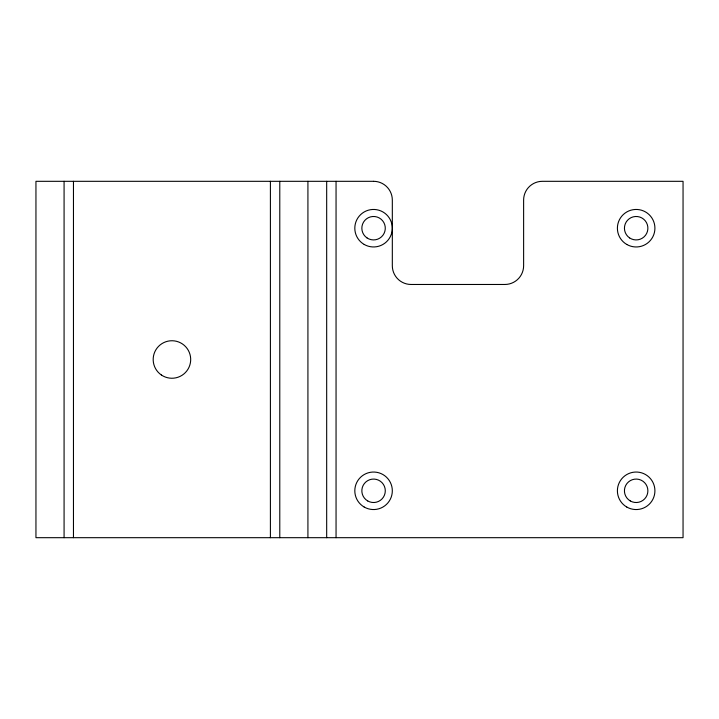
<?xml version="1.0" encoding="UTF-8"?>
<svg xmlns="http://www.w3.org/2000/svg" width="719" height="719" viewBox="0 0 719 719"><rect width="100%" height="100%" fill="white"/><g stroke="black" fill="none" stroke-linecap="round" stroke-linejoin="round"><path stroke-width="1.08" d="M336.052 181.314L336.052 537.686M326.678 181.314L326.678 537.686M307.921 181.314L307.921 537.686M279.781 181.314L279.781 537.686M270.407 181.314L270.407 537.686M73.464 181.314L73.464 537.686M64.081 181.314L64.081 537.686M373.565 181.314L35.95 181.314L35.95 537.686L683.05 537.686L683.05 181.314L542.378 181.314A18.757 18.757 0 0 0 523.621 200.071L523.621 265.715A18.757 18.757 0 0 1 504.864 284.472L411.079 284.472A18.757 18.757 0 0 1 392.322 265.715L392.322 200.071A18.757 18.757 0 0 0 373.565 181.314M629.592 237.908A11.72 11.72 0 0 0 647.855 229.037A11.72 11.72 0 0 0 631.039 217.659A11.72 11.72 0 0 0 629.592 237.908M626.779 244.451A18.757 18.757 0 0 0 654.919 228.202A18.757 18.757 0 0 0 626.779 211.961A18.757 18.757 0 0 0 626.779 244.451M364.191 244.451A18.757 18.757 0 0 0 392.322 228.202A18.757 18.757 0 0 0 364.191 211.961A18.757 18.757 0 0 0 364.191 244.451M366.996 237.908A11.72 11.72 0 0 0 385.258 229.037A11.72 11.72 0 0 0 368.443 217.659A11.72 11.72 0 0 0 366.996 237.908M367.706 500.945A11.72 11.72 0 0 0 385.294 490.798A11.72 11.72 0 0 0 367.706 480.643A11.72 11.72 0 0 0 367.706 500.945M364.191 507.039A18.757 18.757 0 0 0 392.322 490.798A18.757 18.757 0 0 0 364.191 474.549A18.757 18.757 0 0 0 364.191 507.039M626.779 507.039A18.757 18.757 0 0 0 654.919 490.798A18.757 18.757 0 0 0 626.779 474.549A18.757 18.757 0 0 0 626.779 507.039M630.293 500.945A11.72 11.72 0 0 0 647.882 490.798A11.72 11.72 0 0 0 630.293 480.643A11.72 11.72 0 0 0 630.293 500.945M161.398 375.012A18.757 18.757 0 0 0 190.643 360.866A18.757 18.757 0 0 0 163.77 342.612A18.757 18.757 0 0 0 161.398 375.012"/></g></svg>
